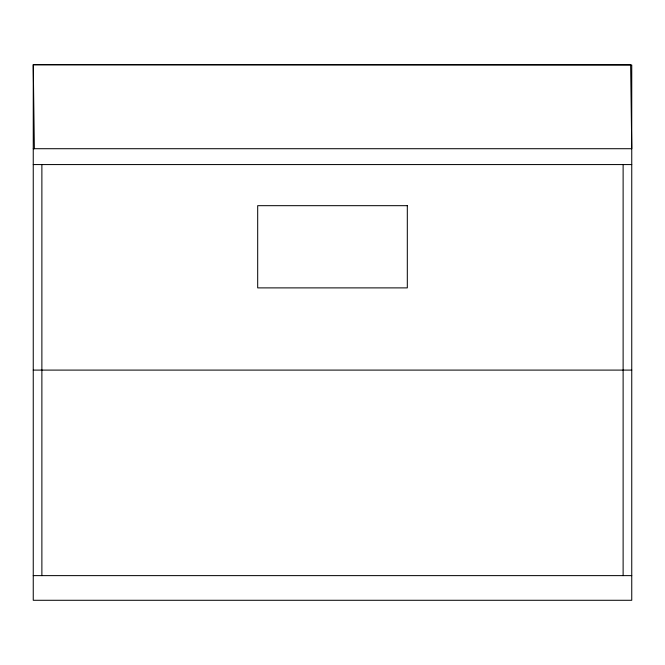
<?xml version="1.0" encoding="UTF-8"?>
<svg xmlns="http://www.w3.org/2000/svg" width="665" height="665" viewBox="0 0 665 665"><rect width="100%" height="100%" fill="white"/><g stroke="black" fill="none" stroke-linecap="round" stroke-linejoin="round"><path stroke-width="1" d="M33.25 148.711L631.75 148.711L630.636 64.713L33.25 64.713L33.25 600.287L631.75 600.287L631.75 65.004L33.25 64.713L34.364 148.711M33.25 164.571L631.75 164.571M33.25 370.097L631.75 370.097M33.25 575.624L631.75 575.624M623.122 164.571L623.122 575.624M41.878 164.571L41.878 575.624M407.312 205.676L257.688 205.676L257.688 287.887L407.312 287.887L407.312 205.676"/></g></svg>
